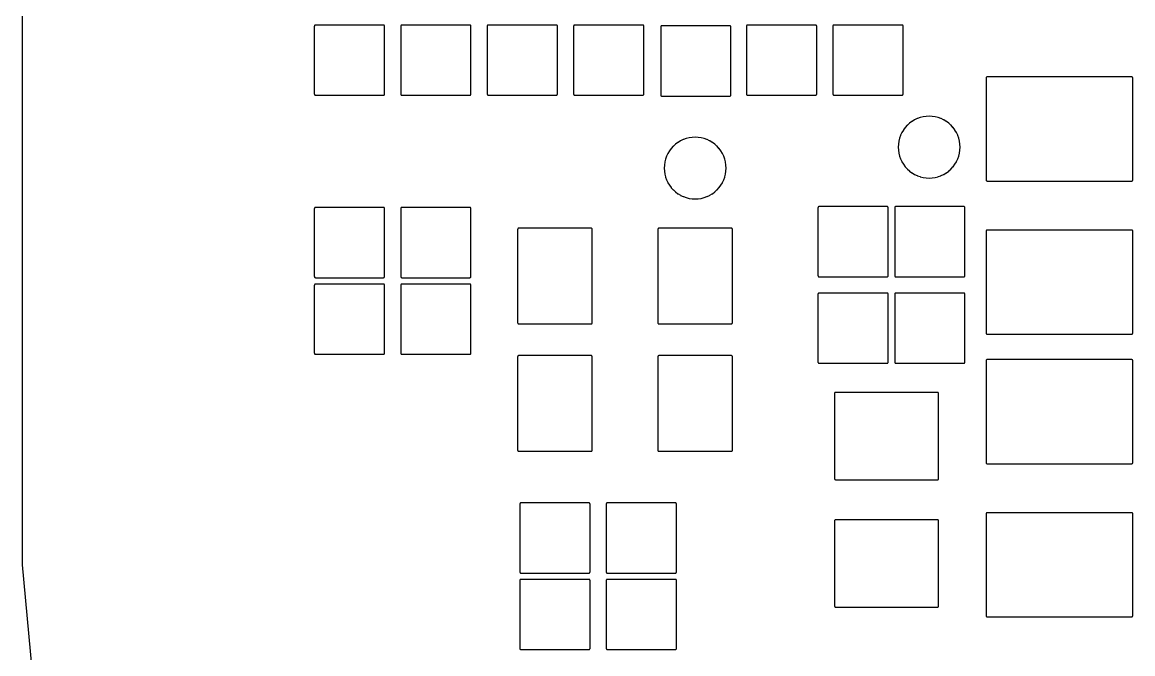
# Model space of a CAD drawing. Header units: inches. Extents: x -0.5 to 10, y -2.4 to 3.9.
# Drawn here: x 3.778 to 4.292, y 1.436 to 1.728 of the extents above; entities that cross this region are included whole.
import ezdxf

# ---------------------------------------------------------------- set-up
doc = ezdxf.new("R2010")
doc.units = ezdxf.units.IN

msp = doc.modelspace()

# ---------------------------------------------------------------- linework, layer by layer
msp.add_lwpolyline([(4.008963, 2.198008), (4.003342, 2.1966), (4.003317, 2.196594), (4.003293, 2.19659), (3.997561, 2.19574), (3.997539, 2.195737), (3.997512, 2.195735), (3.991725, 2.195451), (3.99171, 2.19545), (3.9917, 2.19545), (3.899972, 2.19545), (3.878924, 2.193912), (3.860824, 2.189674), (3.84361, 2.182657), (3.827705, 2.173033), (3.813502, 2.161039), (3.801349, 2.146971), (3.791547, 2.131175), (3.784337, 2.114041), (3.779921, 2.096093), (3.77825, 2.075399), (3.77825, 1.476742), (3.78271, 1.428414)])
for points in [[(3.913925, 1.694251), (3.913925, 1.694251), (3.91395, 1.69425), (3.94545, 1.69425), (3.945475, 1.694251), (3.945524, 1.694256), (3.945572, 1.694265), (3.945619, 1.694279), (3.945664, 1.694298), (3.945707, 1.694321), (3.945748, 1.694349), (3.945786, 1.69438), (3.94582, 1.694414), (3.945851, 1.694452), (3.945879, 1.694493), (3.945902, 1.694536), (3.945921, 1.694581), (3.945935, 1.694628), (3.945944, 1.694676), (3.945949, 1.694725), (3.94595, 1.69475), (3.94595, 1.72625), (3.945949, 1.726275), (3.945944, 1.726324), (3.945935, 1.726372), (3.945921, 1.726419), (3.945902, 1.726464), (3.945879, 1.726507), (3.945851, 1.726548), (3.94582, 1.726586), (3.945786, 1.72662), (3.945748, 1.726651), (3.945707, 1.726679), (3.945664, 1.726702), (3.945619, 1.726721), (3.945572, 1.726735), (3.945524, 1.726744), (3.945475, 1.726749), (3.94545, 1.72675), (3.91395, 1.72675), (3.913925, 1.726749), (3.913876, 1.726744), (3.913828, 1.726735), (3.913781, 1.726721), (3.913736, 1.726702), (3.913693, 1.726679), (3.913652, 1.726651), (3.913614, 1.72662), (3.91358, 1.726586), (3.913549, 1.726548), (3.913521, 1.726507), (3.913498, 1.726464), (3.913479, 1.726419), (3.913465, 1.726372), (3.913456, 1.726324), (3.913451, 1.726275), (3.91345, 1.72625), (3.91345, 1.69475), (3.913451, 1.694725), (3.913456, 1.694676), (3.913465, 1.694628), (3.913479, 1.694581), (3.913498, 1.694536), (3.913521, 1.694493), (3.913549, 1.694452), (3.91358, 1.694414), (3.913614, 1.69438), (3.913652, 1.694349), (3.913693, 1.694321), (3.913736, 1.694298), (3.913781, 1.694279), (3.913828, 1.694265), (3.913876, 1.694256)], [(3.953925, 1.694251), (3.953925, 1.694251), (3.95395, 1.69425), (3.98545, 1.69425), (3.985475, 1.694251), (3.985524, 1.694256), (3.985572, 1.694265), (3.985619, 1.694279), (3.985664, 1.694298), (3.985707, 1.694321), (3.985748, 1.694349), (3.985786, 1.69438), (3.98582, 1.694414), (3.985851, 1.694452), (3.985879, 1.694493), (3.985902, 1.694536), (3.985921, 1.694581), (3.985935, 1.694628), (3.985944, 1.694676), (3.985949, 1.694725), (3.98595, 1.69475), (3.98595, 1.72625), (3.985949, 1.726275), (3.985944, 1.726324), (3.985935, 1.726372), (3.985921, 1.726419), (3.985902, 1.726464), (3.985879, 1.726507), (3.985851, 1.726548), (3.98582, 1.726586), (3.985786, 1.72662), (3.985748, 1.726651), (3.985707, 1.726679), (3.985664, 1.726702), (3.985619, 1.726721), (3.985572, 1.726735), (3.985524, 1.726744), (3.985475, 1.726749), (3.98545, 1.72675), (3.95395, 1.72675), (3.953925, 1.726749), (3.953876, 1.726744), (3.953828, 1.726735), (3.953781, 1.726721), (3.953736, 1.726702), (3.953693, 1.726679), (3.953652, 1.726651), (3.953614, 1.72662), (3.95358, 1.726586), (3.953549, 1.726548), (3.953521, 1.726507), (3.953498, 1.726464), (3.953479, 1.726419), (3.953465, 1.726372), (3.953456, 1.726324), (3.953451, 1.726275), (3.95345, 1.72625), (3.95345, 1.69475), (3.953451, 1.694725), (3.953456, 1.694676), (3.953465, 1.694628), (3.953479, 1.694581), (3.953498, 1.694536), (3.953521, 1.694493), (3.953549, 1.694452), (3.95358, 1.694414), (3.953614, 1.69438), (3.953652, 1.694349), (3.953693, 1.694321), (3.953736, 1.694298), (3.953781, 1.694279), (3.953828, 1.694265), (3.953876, 1.694256)], [(3.993925, 1.694251), (3.993925, 1.694251), (3.99395, 1.69425), (4.02545, 1.69425), (4.025475, 1.694251), (4.025524, 1.694256), (4.025572, 1.694265), (4.025619, 1.694279), (4.025664, 1.694298), (4.025707, 1.694321), (4.025748, 1.694349), (4.025786, 1.69438), (4.02582, 1.694414), (4.025851, 1.694452), (4.025879, 1.694493), (4.025902, 1.694536), (4.025921, 1.694581), (4.025935, 1.694628), (4.025944, 1.694676), (4.025949, 1.694725), (4.02595, 1.69475), (4.02595, 1.72625), (4.025949, 1.726275), (4.025944, 1.726324), (4.025935, 1.726372), (4.025921, 1.726419), (4.025902, 1.726464), (4.025879, 1.726507), (4.025851, 1.726548), (4.02582, 1.726586), (4.025786, 1.72662), (4.025748, 1.726651), (4.025707, 1.726679), (4.025664, 1.726702), (4.025619, 1.726721), (4.025572, 1.726735), (4.025524, 1.726744), (4.025475, 1.726749), (4.02545, 1.72675), (3.99395, 1.72675), (3.993925, 1.726749), (3.993876, 1.726744), (3.993828, 1.726735), (3.993781, 1.726721), (3.993736, 1.726702), (3.993693, 1.726679), (3.993652, 1.726651), (3.993614, 1.72662), (3.99358, 1.726586), (3.993549, 1.726548), (3.993521, 1.726507), (3.993498, 1.726464), (3.993479, 1.726419), (3.993465, 1.726372), (3.993456, 1.726324), (3.993451, 1.726275), (3.99345, 1.72625), (3.99345, 1.69475), (3.993451, 1.694725), (3.993456, 1.694676), (3.993465, 1.694628), (3.993479, 1.694581), (3.993498, 1.694536), (3.993521, 1.694493), (3.993549, 1.694452), (3.99358, 1.694414), (3.993614, 1.69438), (3.993652, 1.694349), (3.993693, 1.694321), (3.993736, 1.694298), (3.993781, 1.694279), (3.993828, 1.694265), (3.993876, 1.694256)], [(4.033925, 1.694251), (4.033925, 1.694251), (4.03395, 1.69425), (4.06545, 1.69425), (4.065475, 1.694251), (4.065524, 1.694256), (4.065572, 1.694265), (4.065619, 1.694279), (4.065664, 1.694298), (4.065707, 1.694321), (4.065748, 1.694349), (4.065786, 1.69438), (4.06582, 1.694414), (4.065851, 1.694452), (4.065879, 1.694493), (4.065902, 1.694536), (4.065921, 1.694581), (4.065935, 1.694628), (4.065944, 1.694676), (4.065949, 1.694725), (4.06595, 1.69475), (4.06595, 1.72625), (4.065949, 1.726275), (4.065944, 1.726324), (4.065935, 1.726372), (4.065921, 1.726419), (4.065902, 1.726464), (4.065879, 1.726507), (4.065851, 1.726548), (4.06582, 1.726586), (4.065786, 1.72662), (4.065748, 1.726651), (4.065707, 1.726679), (4.065664, 1.726702), (4.065619, 1.726721), (4.065572, 1.726735), (4.065524, 1.726744), (4.065475, 1.726749), (4.06545, 1.72675), (4.03395, 1.72675), (4.033925, 1.726749), (4.033876, 1.726744), (4.033828, 1.726735), (4.033781, 1.726721), (4.033736, 1.726702), (4.033693, 1.726679), (4.033652, 1.726651), (4.033614, 1.72662), (4.03358, 1.726586), (4.033549, 1.726548), (4.033521, 1.726507), (4.033498, 1.726464), (4.033479, 1.726419), (4.033465, 1.726372), (4.033456, 1.726324), (4.033451, 1.726275), (4.03345, 1.72625), (4.03345, 1.69475), (4.033451, 1.694725), (4.033456, 1.694676), (4.033465, 1.694628), (4.033479, 1.694581), (4.033498, 1.694536), (4.033521, 1.694493), (4.033549, 1.694452), (4.03358, 1.694414), (4.033614, 1.69438), (4.033652, 1.694349), (4.033693, 1.694321), (4.033736, 1.694298), (4.033781, 1.694279), (4.033828, 1.694265), (4.033876, 1.694256)], [(4.074225, 1.693851), (4.074225, 1.693851), (4.07425, 1.69385), (4.10575, 1.69385), (4.105775, 1.693851), (4.105824, 1.693856), (4.105872, 1.693865), (4.105919, 1.693879), (4.105964, 1.693898), (4.106007, 1.693921), (4.106048, 1.693949), (4.106086, 1.69398), (4.10612, 1.694014), (4.106151, 1.694052), (4.106179, 1.694093), (4.106202, 1.694136), (4.106221, 1.694181), (4.106235, 1.694228), (4.106244, 1.694276), (4.106249, 1.694325), (4.10625, 1.69435), (4.10625, 1.72585), (4.106249, 1.725875), (4.106244, 1.725924), (4.106235, 1.725972), (4.106221, 1.726019), (4.106202, 1.726064), (4.106179, 1.726107), (4.106151, 1.726148), (4.10612, 1.726186), (4.106086, 1.72622), (4.106048, 1.726251), (4.106007, 1.726279), (4.105964, 1.726302), (4.105919, 1.726321), (4.105872, 1.726335), (4.105824, 1.726344), (4.105775, 1.726349), (4.10575, 1.72635), (4.07425, 1.72635), (4.074225, 1.726349), (4.074176, 1.726344), (4.074128, 1.726335), (4.074081, 1.726321), (4.074036, 1.726302), (4.073993, 1.726279), (4.073952, 1.726251), (4.073914, 1.72622), (4.07388, 1.726186), (4.073849, 1.726148), (4.073821, 1.726107), (4.073798, 1.726064), (4.073779, 1.726019), (4.073765, 1.725972), (4.073756, 1.725924), (4.073751, 1.725875), (4.07375, 1.72585), (4.07375, 1.69435), (4.073751, 1.694325), (4.073756, 1.694276), (4.073765, 1.694228), (4.073779, 1.694181), (4.073798, 1.694136), (4.073821, 1.694093), (4.073849, 1.694052), (4.07388, 1.694014), (4.073914, 1.69398), (4.073952, 1.693949), (4.073993, 1.693921), (4.074036, 1.693898), (4.074081, 1.693879), (4.074128, 1.693865), (4.074176, 1.693856)], [(4.113925, 1.694251), (4.113925, 1.694251), (4.11395, 1.69425), (4.14545, 1.69425), (4.145475, 1.694251), (4.145524, 1.694256), (4.145572, 1.694265), (4.145619, 1.694279), (4.145664, 1.694298), (4.145707, 1.694321), (4.145748, 1.694349), (4.145786, 1.69438), (4.14582, 1.694414), (4.145851, 1.694452), (4.145879, 1.694493), (4.145902, 1.694536), (4.145921, 1.694581), (4.145935, 1.694628), (4.145944, 1.694676), (4.145949, 1.694725), (4.14595, 1.69475), (4.14595, 1.72625), (4.145949, 1.726275), (4.145944, 1.726324), (4.145935, 1.726372), (4.145921, 1.726419), (4.145902, 1.726464), (4.145879, 1.726507), (4.145851, 1.726548), (4.14582, 1.726586), (4.145786, 1.72662), (4.145748, 1.726651), (4.145707, 1.726679), (4.145664, 1.726702), (4.145619, 1.726721), (4.145572, 1.726735), (4.145524, 1.726744), (4.145475, 1.726749), (4.14545, 1.72675), (4.11395, 1.72675), (4.113925, 1.726749), (4.113876, 1.726744), (4.113828, 1.726735), (4.113781, 1.726721), (4.113736, 1.726702), (4.113693, 1.726679), (4.113652, 1.726651), (4.113614, 1.72662), (4.11358, 1.726586), (4.113549, 1.726548), (4.113521, 1.726507), (4.113498, 1.726464), (4.113479, 1.726419), (4.113465, 1.726372), (4.113456, 1.726324), (4.113451, 1.726275), (4.11345, 1.72625), (4.11345, 1.69475), (4.113451, 1.694725), (4.113456, 1.694676), (4.113465, 1.694628), (4.113479, 1.694581), (4.113498, 1.694536), (4.113521, 1.694493), (4.113549, 1.694452), (4.11358, 1.694414), (4.113614, 1.69438), (4.113652, 1.694349), (4.113693, 1.694321), (4.113736, 1.694298), (4.113781, 1.694279), (4.113828, 1.694265), (4.113876, 1.694256)], [(4.153925, 1.694251), (4.153925, 1.694251), (4.15395, 1.69425), (4.18545, 1.69425), (4.185475, 1.694251), (4.185524, 1.694256), (4.185572, 1.694265), (4.185619, 1.694279), (4.185664, 1.694298), (4.185707, 1.694321), (4.185748, 1.694349), (4.185786, 1.69438), (4.18582, 1.694414), (4.185851, 1.694452), (4.185879, 1.694493), (4.185902, 1.694536), (4.185921, 1.694581), (4.185935, 1.694628), (4.185944, 1.694676), (4.185949, 1.694725), (4.18595, 1.69475), (4.18595, 1.72625), (4.185949, 1.726275), (4.185944, 1.726324), (4.185935, 1.726372), (4.185921, 1.726419), (4.185902, 1.726464), (4.185879, 1.726507), (4.185851, 1.726548), (4.18582, 1.726586), (4.185786, 1.72662), (4.185748, 1.726651), (4.185707, 1.726679), (4.185664, 1.726702), (4.185619, 1.726721), (4.185572, 1.726735), (4.185524, 1.726744), (4.185475, 1.726749), (4.18545, 1.72675), (4.15395, 1.72675), (4.153925, 1.726749), (4.153876, 1.726744), (4.153828, 1.726735), (4.153781, 1.726721), (4.153736, 1.726702), (4.153693, 1.726679), (4.153652, 1.726651), (4.153614, 1.72662), (4.15358, 1.726586), (4.153549, 1.726548), (4.153521, 1.726507), (4.153498, 1.726464), (4.153479, 1.726419), (4.153465, 1.726372), (4.153456, 1.726324), (4.153451, 1.726275), (4.15345, 1.72625), (4.15345, 1.69475), (4.153451, 1.694725), (4.153456, 1.694676), (4.153465, 1.694628), (4.153479, 1.694581), (4.153498, 1.694536), (4.153521, 1.694493), (4.153549, 1.694452), (4.15358, 1.694414), (4.153614, 1.69438), (4.153652, 1.694349), (4.153693, 1.694321), (4.153736, 1.694298), (4.153781, 1.694279), (4.153828, 1.694265), (4.153876, 1.694256)], [(4.224825, 1.654501), (4.224825, 1.654501), (4.22485, 1.6545), (4.29175, 1.6545), (4.291775, 1.654501), (4.291824, 1.654506), (4.291872, 1.654515), (4.291919, 1.654529), (4.291964, 1.654548), (4.292007, 1.654571), (4.292048, 1.654599), (4.292086, 1.65463), (4.29212, 1.654664), (4.292151, 1.654702), (4.292179, 1.654743), (4.292202, 1.654786), (4.292221, 1.654831), (4.292235, 1.654878), (4.292244, 1.654926), (4.292249, 1.654975), (4.29225, 1.655), (4.29225, 1.7022), (4.292249, 1.702225), (4.292244, 1.702274), (4.292235, 1.702322), (4.292221, 1.702369), (4.292202, 1.702414), (4.292179, 1.702457), (4.292151, 1.702498), (4.29212, 1.702536), (4.292086, 1.70257), (4.292048, 1.702601), (4.292007, 1.702629), (4.291964, 1.702652), (4.291919, 1.702671), (4.291872, 1.702685), (4.291824, 1.702694), (4.291775, 1.702699), (4.29175, 1.7027), (4.22485, 1.7027), (4.224825, 1.702699), (4.224776, 1.702694), (4.224728, 1.702685), (4.224681, 1.702671), (4.224636, 1.702652), (4.224593, 1.702629), (4.224552, 1.702601), (4.224514, 1.70257), (4.22448, 1.702536), (4.224449, 1.702498), (4.224421, 1.702457), (4.224398, 1.702414), (4.224379, 1.702369), (4.224365, 1.702322), (4.224356, 1.702274), (4.224351, 1.702225), (4.22435, 1.7022), (4.22435, 1.655), (4.224351, 1.654975), (4.224356, 1.654926), (4.224365, 1.654878), (4.224379, 1.654831), (4.224398, 1.654786), (4.224421, 1.654743), (4.224449, 1.654702), (4.22448, 1.654664), (4.224514, 1.65463), (4.224552, 1.654599), (4.224593, 1.654571), (4.224636, 1.654548), (4.224681, 1.654529), (4.224728, 1.654515), (4.224776, 1.654506)], [(4.212299, 1.670225), (4.212233, 1.671577), (4.212231, 1.671604), (4.212228, 1.671626), (4.212029, 1.672966), (4.212025, 1.672989), (4.21202, 1.673014), (4.211691, 1.674327), (4.211685, 1.674349), (4.211677, 1.674374), (4.21122, 1.675649), (4.211212, 1.675671), (4.211202, 1.675695), (4.210623, 1.676919), (4.210613, 1.676939), (4.210599, 1.676962), (4.209903, 1.678124), (4.209888, 1.678148), (4.209876, 1.678165), (4.209069, 1.679252), (4.209055, 1.679271), (4.209038, 1.67929), (4.208129, 1.680294), (4.208112, 1.680312), (4.208094, 1.680329), (4.20709, 1.681238), (4.207071, 1.681255), (4.207052, 1.681269), (4.205965, 1.682076), (4.205948, 1.682088), (4.205924, 1.682103), (4.204762, 1.682799), (4.204739, 1.682813), (4.204719, 1.682823), (4.203495, 1.683402), (4.203471, 1.683412), (4.203449, 1.68342), (4.202174, 1.683877), (4.202149, 1.683885), (4.202127, 1.683891), (4.200814, 1.68422), (4.200789, 1.684225), (4.200766, 1.684229), (4.199426, 1.684428), (4.199404, 1.684431), (4.199377, 1.684433), (4.198025, 1.684499), (4.198, 1.6845), (4.197975, 1.684499), (4.196623, 1.684433), (4.196596, 1.684431), (4.196574, 1.684428), (4.195234, 1.684229), (4.195211, 1.684225), (4.195186, 1.68422), (4.193873, 1.683891), (4.193851, 1.683885), (4.193826, 1.683877), (4.192551, 1.68342), (4.192529, 1.683412), (4.192505, 1.683402), (4.191281, 1.682823), (4.191261, 1.682813), (4.191238, 1.682799), (4.190076, 1.682103), (4.190052, 1.682088), (4.190035, 1.682076), (4.188948, 1.681269), (4.188929, 1.681255), (4.18891, 1.681238), (4.187906, 1.680329), (4.187888, 1.680312), (4.187871, 1.680294), (4.186962, 1.67929), (4.186945, 1.679271), (4.186931, 1.679252), (4.186124, 1.678165), (4.186112, 1.678148), (4.186097, 1.678124), (4.185401, 1.676962), (4.185387, 1.676939), (4.185377, 1.676919), (4.184798, 1.675695), (4.184788, 1.675671), (4.18478, 1.675649), (4.184323, 1.674374), (4.184315, 1.674349), (4.184309, 1.674327), (4.18398, 1.673014), (4.183975, 1.672989), (4.183971, 1.672966), (4.183772, 1.671626), (4.183769, 1.671604), (4.183767, 1.671577), (4.183701, 1.670225), (4.1837, 1.6702), (4.183701, 1.670175), (4.183767, 1.668823), (4.183769, 1.668796), (4.183772, 1.668774), (4.183971, 1.667434), (4.183975, 1.667411), (4.18398, 1.667386), (4.184309, 1.666073), (4.184315, 1.666051), (4.184323, 1.666026), (4.18478, 1.664751), (4.184788, 1.664729), (4.184798, 1.664705), (4.185377, 1.663481), (4.185387, 1.663461), (4.185401, 1.663438), (4.186097, 1.662276), (4.186112, 1.662252), (4.186124, 1.662235), (4.186931, 1.661148), (4.186945, 1.661129), (4.186962, 1.66111), (4.187871, 1.660106), (4.187888, 1.660088), (4.187906, 1.660071), (4.18891, 1.659162), (4.188929, 1.659145), (4.188948, 1.659131), (4.190035, 1.658324), (4.190052, 1.658312), (4.190076, 1.658297), (4.191238, 1.657601), (4.191261, 1.657587), (4.191281, 1.657577), (4.192505, 1.656998), (4.192529, 1.656988), (4.192551, 1.65698), (4.193826, 1.656523), (4.193851, 1.656515), (4.193873, 1.656509), (4.195186, 1.65618), (4.195211, 1.656175), (4.195234, 1.656171), (4.196574, 1.655972), (4.196596, 1.655969), (4.196623, 1.655967), (4.197975, 1.655901), (4.198, 1.6559), (4.198025, 1.655901), (4.199377, 1.655967), (4.199404, 1.655969), (4.199426, 1.655972), (4.200766, 1.656171), (4.200789, 1.656175), (4.200814, 1.65618), (4.202127, 1.656509), (4.202149, 1.656515), (4.202174, 1.656523), (4.203449, 1.65698), (4.203471, 1.656988), (4.203495, 1.656998), (4.204719, 1.657577), (4.204739, 1.657587), (4.204762, 1.657601), (4.205924, 1.658297), (4.205948, 1.658312), (4.205965, 1.658324), (4.207052, 1.659131), (4.207071, 1.659145), (4.20709, 1.659162), (4.208094, 1.660071), (4.208112, 1.660088), (4.208129, 1.660106), (4.209038, 1.66111), (4.209055, 1.661129), (4.209069, 1.661148), (4.209876, 1.662235), (4.209888, 1.662252), (4.209903, 1.662276), (4.210599, 1.663438), (4.210613, 1.663461), (4.210623, 1.663481), (4.211202, 1.664705), (4.211212, 1.664729), (4.21122, 1.664751), (4.211677, 1.666026), (4.211685, 1.666051), (4.211691, 1.666073), (4.21202, 1.667386), (4.212025, 1.667411), (4.212029, 1.667434), (4.212228, 1.668774), (4.212231, 1.668796), (4.212233, 1.668823), (4.212299, 1.670175), (4.2123, 1.6702)], [(4.103999, 1.660525), (4.103933, 1.661877), (4.103931, 1.661904), (4.103928, 1.661926), (4.103729, 1.663266), (4.103725, 1.663289), (4.10372, 1.663314), (4.103391, 1.664627), (4.103385, 1.664649), (4.103377, 1.664674), (4.10292, 1.665949), (4.102912, 1.665971), (4.102902, 1.665995), (4.102323, 1.667219), (4.102313, 1.667239), (4.102299, 1.667262), (4.101603, 1.668424), (4.101588, 1.668448), (4.101576, 1.668465), (4.100769, 1.669552), (4.100755, 1.669571), (4.100738, 1.66959), (4.099829, 1.670594), (4.099812, 1.670612), (4.099794, 1.670629), (4.09879, 1.671538), (4.098771, 1.671555), (4.098752, 1.671569), (4.097665, 1.672376), (4.097648, 1.672388), (4.097624, 1.672403), (4.096462, 1.673099), (4.096439, 1.673113), (4.096419, 1.673123), (4.095195, 1.673702), (4.095171, 1.673712), (4.095149, 1.67372), (4.093874, 1.674177), (4.093849, 1.674185), (4.093827, 1.674191), (4.092514, 1.67452), (4.092489, 1.674525), (4.092466, 1.674529), (4.091126, 1.674728), (4.091104, 1.674731), (4.091077, 1.674733), (4.089725, 1.674799), (4.0897, 1.6748), (4.089675, 1.674799), (4.088323, 1.674733), (4.088296, 1.674731), (4.088274, 1.674728), (4.086934, 1.674529), (4.086911, 1.674525), (4.086886, 1.67452), (4.085573, 1.674191), (4.085551, 1.674185), (4.085526, 1.674177), (4.084251, 1.67372), (4.084229, 1.673712), (4.084205, 1.673702), (4.082981, 1.673123), (4.082961, 1.673113), (4.082938, 1.673099), (4.081776, 1.672403), (4.081752, 1.672388), (4.081735, 1.672376), (4.080648, 1.671569), (4.080629, 1.671555), (4.08061, 1.671538), (4.079606, 1.670629), (4.079588, 1.670612), (4.079571, 1.670594), (4.078662, 1.66959), (4.078645, 1.669571), (4.078631, 1.669552), (4.077824, 1.668465), (4.077812, 1.668448), (4.077797, 1.668424), (4.077101, 1.667262), (4.077087, 1.667239), (4.077077, 1.667219), (4.076498, 1.665995), (4.076488, 1.665971), (4.07648, 1.665949), (4.076023, 1.664674), (4.076015, 1.664649), (4.076009, 1.664627), (4.07568, 1.663314), (4.075675, 1.663289), (4.075671, 1.663266), (4.075472, 1.661926), (4.075469, 1.661904), (4.075467, 1.661877), (4.075401, 1.660525), (4.0754, 1.6605), (4.075401, 1.660475), (4.075467, 1.659123), (4.075469, 1.659096), (4.075472, 1.659074), (4.075671, 1.657734), (4.075675, 1.657711), (4.07568, 1.657686), (4.076009, 1.656373), (4.076015, 1.656351), (4.076023, 1.656326), (4.07648, 1.655051), (4.076488, 1.655029), (4.076498, 1.655005), (4.077077, 1.653781), (4.077087, 1.653761), (4.077101, 1.653738), (4.077797, 1.652576), (4.077812, 1.652552), (4.077824, 1.652535), (4.078631, 1.651448), (4.078645, 1.651429), (4.078662, 1.65141), (4.079571, 1.650406), (4.079588, 1.650388), (4.079606, 1.650371), (4.08061, 1.649462), (4.080629, 1.649445), (4.080648, 1.649431), (4.081735, 1.648624), (4.081752, 1.648612), (4.081776, 1.648597), (4.082938, 1.647901), (4.082961, 1.647887), (4.082981, 1.647877), (4.084205, 1.647298), (4.084229, 1.647288), (4.084251, 1.64728), (4.085526, 1.646823), (4.085551, 1.646815), (4.085573, 1.646809), (4.086886, 1.64648), (4.086911, 1.646475), (4.086934, 1.646471), (4.088274, 1.646272), (4.088296, 1.646269), (4.088323, 1.646267), (4.089675, 1.646201), (4.0897, 1.6462), (4.089725, 1.646201), (4.091077, 1.646267), (4.091104, 1.646269), (4.091126, 1.646272), (4.092466, 1.646471), (4.092489, 1.646475), (4.092514, 1.64648), (4.093827, 1.646809), (4.093849, 1.646815), (4.093874, 1.646823), (4.095149, 1.64728), (4.095171, 1.647288), (4.095195, 1.647298), (4.096419, 1.647877), (4.096439, 1.647887), (4.096462, 1.647901), (4.097624, 1.648597), (4.097648, 1.648612), (4.097665, 1.648624), (4.098752, 1.649431), (4.098771, 1.649445), (4.09879, 1.649462), (4.099794, 1.650371), (4.099812, 1.650388), (4.099829, 1.650406), (4.100738, 1.65141), (4.100755, 1.651429), (4.100769, 1.651448), (4.101576, 1.652535), (4.101588, 1.652552), (4.101603, 1.652576), (4.102299, 1.653738), (4.102313, 1.653761), (4.102323, 1.653781), (4.102902, 1.655005), (4.102912, 1.655029), (4.10292, 1.655051), (4.103377, 1.656326), (4.103385, 1.656351), (4.103391, 1.656373), (4.10372, 1.657686), (4.103725, 1.657711), (4.103729, 1.657734), (4.103928, 1.659074), (4.103931, 1.659096), (4.103933, 1.659123), (4.103999, 1.660475), (4.104, 1.6605)], [(3.913925, 1.609751), (3.913925, 1.609751), (3.91395, 1.60975), (3.94545, 1.60975), (3.945475, 1.609751), (3.945524, 1.609756), (3.945572, 1.609765), (3.945619, 1.609779), (3.945664, 1.609798), (3.945707, 1.609821), (3.945748, 1.609849), (3.945786, 1.60988), (3.94582, 1.609914), (3.945851, 1.609952), (3.945879, 1.609993), (3.945902, 1.610036), (3.945921, 1.610081), (3.945935, 1.610128), (3.945944, 1.610176), (3.945949, 1.610225), (3.94595, 1.61025), (3.94595, 1.64175), (3.945949, 1.641775), (3.945944, 1.641824), (3.945935, 1.641872), (3.945921, 1.641919), (3.945902, 1.641964), (3.945879, 1.642007), (3.945851, 1.642048), (3.94582, 1.642086), (3.945786, 1.64212), (3.945748, 1.642151), (3.945707, 1.642179), (3.945664, 1.642202), (3.945619, 1.642221), (3.945572, 1.642235), (3.945524, 1.642244), (3.945475, 1.642249), (3.94545, 1.64225), (3.91395, 1.64225), (3.913925, 1.642249), (3.913876, 1.642244), (3.913828, 1.642235), (3.913781, 1.642221), (3.913736, 1.642202), (3.913693, 1.642179), (3.913652, 1.642151), (3.913614, 1.64212), (3.91358, 1.642086), (3.913549, 1.642048), (3.913521, 1.642007), (3.913498, 1.641964), (3.913479, 1.641919), (3.913465, 1.641872), (3.913456, 1.641824), (3.913451, 1.641775), (3.91345, 1.64175), (3.91345, 1.61025), (3.913451, 1.610225), (3.913456, 1.610176), (3.913465, 1.610128), (3.913479, 1.610081), (3.913498, 1.610036), (3.913521, 1.609993), (3.913549, 1.609952), (3.91358, 1.609914), (3.913614, 1.60988), (3.913652, 1.609849), (3.913693, 1.609821), (3.913736, 1.609798), (3.913781, 1.609779), (3.913828, 1.609765), (3.913876, 1.609756)], [(3.953925, 1.609751), (3.953925, 1.609751), (3.95395, 1.60975), (3.98545, 1.60975), (3.985475, 1.609751), (3.985524, 1.609756), (3.985572, 1.609765), (3.985619, 1.609779), (3.985664, 1.609798), (3.985707, 1.609821), (3.985748, 1.609849), (3.985786, 1.60988), (3.98582, 1.609914), (3.985851, 1.609952), (3.985879, 1.609993), (3.985902, 1.610036), (3.985921, 1.610081), (3.985935, 1.610128), (3.985944, 1.610176), (3.985949, 1.610225), (3.98595, 1.61025), (3.98595, 1.64175), (3.985949, 1.641775), (3.985944, 1.641824), (3.985935, 1.641872), (3.985921, 1.641919), (3.985902, 1.641964), (3.985879, 1.642007), (3.985851, 1.642048), (3.98582, 1.642086), (3.985786, 1.64212), (3.985748, 1.642151), (3.985707, 1.642179), (3.985664, 1.642202), (3.985619, 1.642221), (3.985572, 1.642235), (3.985524, 1.642244), (3.985475, 1.642249), (3.98545, 1.64225), (3.95395, 1.64225), (3.953925, 1.642249), (3.953876, 1.642244), (3.953828, 1.642235), (3.953781, 1.642221), (3.953736, 1.642202), (3.953693, 1.642179), (3.953652, 1.642151), (3.953614, 1.64212), (3.95358, 1.642086), (3.953549, 1.642048), (3.953521, 1.642007), (3.953498, 1.641964), (3.953479, 1.641919), (3.953465, 1.641872), (3.953456, 1.641824), (3.953451, 1.641775), (3.95345, 1.64175), (3.95345, 1.61025), (3.953451, 1.610225), (3.953456, 1.610176), (3.953465, 1.610128), (3.953479, 1.610081), (3.953498, 1.610036), (3.953521, 1.609993), (3.953549, 1.609952), (3.95358, 1.609914), (3.953614, 1.60988), (3.953652, 1.609849), (3.953693, 1.609821), (3.953736, 1.609798), (3.953781, 1.609779), (3.953828, 1.609765), (3.953876, 1.609756)], [(4.147025, 1.610151), (4.147025, 1.610151), (4.14705, 1.61015), (4.17855, 1.61015), (4.178575, 1.610151), (4.178624, 1.610156), (4.178672, 1.610165), (4.178719, 1.610179), (4.178764, 1.610198), (4.178807, 1.610221), (4.178848, 1.610249), (4.178886, 1.61028), (4.17892, 1.610314), (4.178951, 1.610352), (4.178979, 1.610393), (4.179002, 1.610436), (4.179021, 1.610481), (4.179035, 1.610528), (4.179044, 1.610576), (4.179049, 1.610625), (4.17905, 1.61065), (4.17905, 1.64215), (4.179049, 1.642175), (4.179044, 1.642224), (4.179035, 1.642272), (4.179021, 1.642319), (4.179002, 1.642364), (4.178979, 1.642407), (4.178951, 1.642448), (4.17892, 1.642486), (4.178886, 1.64252), (4.178848, 1.642551), (4.178807, 1.642579), (4.178764, 1.642602), (4.178719, 1.642621), (4.178672, 1.642635), (4.178624, 1.642644), (4.178575, 1.642649), (4.17855, 1.64265), (4.14705, 1.64265), (4.147025, 1.642649), (4.146976, 1.642644), (4.146928, 1.642635), (4.146881, 1.642621), (4.146836, 1.642602), (4.146793, 1.642579), (4.146752, 1.642551), (4.146714, 1.64252), (4.14668, 1.642486), (4.146649, 1.642448), (4.146621, 1.642407), (4.146598, 1.642364), (4.146579, 1.642319), (4.146565, 1.642272), (4.146556, 1.642224), (4.146551, 1.642175), (4.14655, 1.64215), (4.14655, 1.61065), (4.146551, 1.610625), (4.146556, 1.610576), (4.146565, 1.610528), (4.146579, 1.610481), (4.146598, 1.610436), (4.146621, 1.610393), (4.146649, 1.610352), (4.14668, 1.610314), (4.146714, 1.61028), (4.146752, 1.610249), (4.146793, 1.610221), (4.146836, 1.610198), (4.146881, 1.610179), (4.146928, 1.610165), (4.146976, 1.610156)], [(4.182525, 1.610151), (4.182525, 1.610151), (4.18255, 1.61015), (4.21405, 1.61015), (4.214075, 1.610151), (4.214124, 1.610156), (4.214172, 1.610165), (4.214219, 1.610179), (4.214264, 1.610198), (4.214307, 1.610221), (4.214348, 1.610249), (4.214386, 1.61028), (4.21442, 1.610314), (4.214451, 1.610352), (4.214479, 1.610393), (4.214502, 1.610436), (4.214521, 1.610481), (4.214535, 1.610528), (4.214544, 1.610576), (4.214549, 1.610625), (4.21455, 1.61065), (4.21455, 1.64215), (4.214549, 1.642175), (4.214544, 1.642224), (4.214535, 1.642272), (4.214521, 1.642319), (4.214502, 1.642364), (4.214479, 1.642407), (4.214451, 1.642448), (4.21442, 1.642486), (4.214386, 1.64252), (4.214348, 1.642551), (4.214307, 1.642579), (4.214264, 1.642602), (4.214219, 1.642621), (4.214172, 1.642635), (4.214124, 1.642644), (4.214075, 1.642649), (4.21405, 1.64265), (4.18255, 1.64265), (4.182525, 1.642649), (4.182476, 1.642644), (4.182428, 1.642635), (4.182381, 1.642621), (4.182336, 1.642602), (4.182293, 1.642579), (4.182252, 1.642551), (4.182214, 1.64252), (4.18218, 1.642486), (4.182149, 1.642448), (4.182121, 1.642407), (4.182098, 1.642364), (4.182079, 1.642319), (4.182065, 1.642272), (4.182056, 1.642224), (4.182051, 1.642175), (4.18205, 1.64215), (4.18205, 1.61065), (4.182051, 1.610625), (4.182056, 1.610576), (4.182065, 1.610528), (4.182079, 1.610481), (4.182098, 1.610436), (4.182121, 1.610393), (4.182149, 1.610352), (4.18218, 1.610314), (4.182214, 1.61028), (4.182252, 1.610249), (4.182293, 1.610221), (4.182336, 1.610198), (4.182381, 1.610179), (4.182428, 1.610165), (4.182476, 1.610156)], [(4.008025, 1.588351), (4.008025, 1.588351), (4.00805, 1.58835), (4.04155, 1.58835), (4.041575, 1.588351), (4.041624, 1.588356), (4.041672, 1.588365), (4.041719, 1.588379), (4.041764, 1.588398), (4.041807, 1.588421), (4.041848, 1.588449), (4.041886, 1.58848), (4.04192, 1.588514), (4.041951, 1.588552), (4.041979, 1.588593), (4.042002, 1.588636), (4.042021, 1.588681), (4.042035, 1.588728), (4.042044, 1.588776), (4.042049, 1.588825), (4.04205, 1.58885), (4.04205, 1.63215), (4.042049, 1.632175), (4.042044, 1.632224), (4.042035, 1.632272), (4.042021, 1.632319), (4.042002, 1.632364), (4.041979, 1.632407), (4.041951, 1.632448), (4.04192, 1.632486), (4.041886, 1.63252), (4.041848, 1.632551), (4.041807, 1.632579), (4.041764, 1.632602), (4.041719, 1.632621), (4.041672, 1.632635), (4.041624, 1.632644), (4.041575, 1.632649), (4.04155, 1.63265), (4.00805, 1.63265), (4.008025, 1.632649), (4.007976, 1.632644), (4.007928, 1.632635), (4.007881, 1.632621), (4.007836, 1.632602), (4.007793, 1.632579), (4.007752, 1.632551), (4.007714, 1.63252), (4.00768, 1.632486), (4.007649, 1.632448), (4.007621, 1.632407), (4.007598, 1.632364), (4.007579, 1.632319), (4.007565, 1.632272), (4.007556, 1.632224), (4.007551, 1.632175), (4.00755, 1.63215), (4.00755, 1.58885), (4.007551, 1.588825), (4.007556, 1.588776), (4.007565, 1.588728), (4.007579, 1.588681), (4.007598, 1.588636), (4.007621, 1.588593), (4.007649, 1.588552), (4.00768, 1.588514), (4.007714, 1.58848), (4.007752, 1.588449), (4.007793, 1.588421), (4.007836, 1.588398), (4.007881, 1.588379), (4.007928, 1.588365), (4.007976, 1.588356)], [(4.072925, 1.588351), (4.072925, 1.588351), (4.07295, 1.58835), (4.10645, 1.58835), (4.106475, 1.588351), (4.106524, 1.588356), (4.106572, 1.588365), (4.106619, 1.588379), (4.106664, 1.588398), (4.106707, 1.588421), (4.106748, 1.588449), (4.106786, 1.58848), (4.10682, 1.588514), (4.106851, 1.588552), (4.106879, 1.588593), (4.106902, 1.588636), (4.106921, 1.588681), (4.106935, 1.588728), (4.106944, 1.588776), (4.106949, 1.588825), (4.10695, 1.58885), (4.10695, 1.63215), (4.106949, 1.632175), (4.106944, 1.632224), (4.106935, 1.632272), (4.106921, 1.632319), (4.106902, 1.632364), (4.106879, 1.632407), (4.106851, 1.632448), (4.10682, 1.632486), (4.106786, 1.63252), (4.106748, 1.632551), (4.106707, 1.632579), (4.106664, 1.632602), (4.106619, 1.632621), (4.106572, 1.632635), (4.106524, 1.632644), (4.106475, 1.632649), (4.10645, 1.63265), (4.07295, 1.63265), (4.072925, 1.632649), (4.072876, 1.632644), (4.072828, 1.632635), (4.072781, 1.632621), (4.072736, 1.632602), (4.072693, 1.632579), (4.072652, 1.632551), (4.072614, 1.63252), (4.07258, 1.632486), (4.072549, 1.632448), (4.072521, 1.632407), (4.072498, 1.632364), (4.072479, 1.632319), (4.072465, 1.632272), (4.072456, 1.632224), (4.072451, 1.632175), (4.07245, 1.63215), (4.07245, 1.58885), (4.072451, 1.588825), (4.072456, 1.588776), (4.072465, 1.588728), (4.072479, 1.588681), (4.072498, 1.588636), (4.072521, 1.588593), (4.072549, 1.588552), (4.07258, 1.588514), (4.072614, 1.58848), (4.072652, 1.588449), (4.072693, 1.588421), (4.072736, 1.588398), (4.072781, 1.588379), (4.072828, 1.588365), (4.072876, 1.588356)], [(4.224825, 1.583601), (4.224825, 1.583601), (4.22485, 1.5836), (4.29175, 1.5836), (4.291775, 1.583601), (4.291824, 1.583606), (4.291872, 1.583615), (4.291919, 1.583629), (4.291964, 1.583648), (4.292007, 1.583671), (4.292048, 1.583699), (4.292086, 1.58373), (4.29212, 1.583764), (4.292151, 1.583802), (4.292179, 1.583843), (4.292202, 1.583886), (4.292221, 1.583931), (4.292235, 1.583978), (4.292244, 1.584026), (4.292249, 1.584075), (4.29225, 1.5841), (4.29225, 1.6313), (4.292249, 1.631325), (4.292244, 1.631374), (4.292235, 1.631422), (4.292221, 1.631469), (4.292202, 1.631514), (4.292179, 1.631557), (4.292151, 1.631598), (4.29212, 1.631636), (4.292086, 1.63167), (4.292048, 1.631701), (4.292007, 1.631729), (4.291964, 1.631752), (4.291919, 1.631771), (4.291872, 1.631785), (4.291824, 1.631794), (4.291775, 1.631799), (4.29175, 1.6318), (4.22485, 1.6318), (4.224825, 1.631799), (4.224776, 1.631794), (4.224728, 1.631785), (4.224681, 1.631771), (4.224636, 1.631752), (4.224593, 1.631729), (4.224552, 1.631701), (4.224514, 1.63167), (4.22448, 1.631636), (4.224449, 1.631598), (4.224421, 1.631557), (4.224398, 1.631514), (4.224379, 1.631469), (4.224365, 1.631422), (4.224356, 1.631374), (4.224351, 1.631325), (4.22435, 1.6313), (4.22435, 1.5841), (4.224351, 1.584075), (4.224356, 1.584026), (4.224365, 1.583978), (4.224379, 1.583931), (4.224398, 1.583886), (4.224421, 1.583843), (4.224449, 1.583802), (4.22448, 1.583764), (4.224514, 1.58373), (4.224552, 1.583699), (4.224593, 1.583671), (4.224636, 1.583648), (4.224681, 1.583629), (4.224728, 1.583615), (4.224776, 1.583606)], [(3.913925, 1.574251), (3.913925, 1.574251), (3.91395, 1.57425), (3.94545, 1.57425), (3.945475, 1.574251), (3.945524, 1.574256), (3.945572, 1.574265), (3.945619, 1.574279), (3.945664, 1.574298), (3.945707, 1.574321), (3.945748, 1.574349), (3.945786, 1.57438), (3.94582, 1.574414), (3.945851, 1.574452), (3.945879, 1.574493), (3.945902, 1.574536), (3.945921, 1.574581), (3.945935, 1.574628), (3.945944, 1.574676), (3.945949, 1.574725), (3.94595, 1.57475), (3.94595, 1.60625), (3.945949, 1.606275), (3.945944, 1.606324), (3.945935, 1.606372), (3.945921, 1.606419), (3.945902, 1.606464), (3.945879, 1.606507), (3.945851, 1.606548), (3.94582, 1.606586), (3.945786, 1.60662), (3.945748, 1.606651), (3.945707, 1.606679), (3.945664, 1.606702), (3.945619, 1.606721), (3.945572, 1.606735), (3.945524, 1.606744), (3.945475, 1.606749), (3.94545, 1.60675), (3.91395, 1.60675), (3.913925, 1.606749), (3.913876, 1.606744), (3.913828, 1.606735), (3.913781, 1.606721), (3.913736, 1.606702), (3.913693, 1.606679), (3.913652, 1.606651), (3.913614, 1.60662), (3.91358, 1.606586), (3.913549, 1.606548), (3.913521, 1.606507), (3.913498, 1.606464), (3.913479, 1.606419), (3.913465, 1.606372), (3.913456, 1.606324), (3.913451, 1.606275), (3.91345, 1.60625), (3.91345, 1.57475), (3.913451, 1.574725), (3.913456, 1.574676), (3.913465, 1.574628), (3.913479, 1.574581), (3.913498, 1.574536), (3.913521, 1.574493), (3.913549, 1.574452), (3.91358, 1.574414), (3.913614, 1.57438), (3.913652, 1.574349), (3.913693, 1.574321), (3.913736, 1.574298), (3.913781, 1.574279), (3.913828, 1.574265), (3.913876, 1.574256)], [(3.953925, 1.574251), (3.953925, 1.574251), (3.95395, 1.57425), (3.98545, 1.57425), (3.985475, 1.574251), (3.985524, 1.574256), (3.985572, 1.574265), (3.985619, 1.574279), (3.985664, 1.574298), (3.985707, 1.574321), (3.985748, 1.574349), (3.985786, 1.57438), (3.98582, 1.574414), (3.985851, 1.574452), (3.985879, 1.574493), (3.985902, 1.574536), (3.985921, 1.574581), (3.985935, 1.574628), (3.985944, 1.574676), (3.985949, 1.574725), (3.98595, 1.57475), (3.98595, 1.60625), (3.985949, 1.606275), (3.985944, 1.606324), (3.985935, 1.606372), (3.985921, 1.606419), (3.985902, 1.606464), (3.985879, 1.606507), (3.985851, 1.606548), (3.98582, 1.606586), (3.985786, 1.60662), (3.985748, 1.606651), (3.985707, 1.606679), (3.985664, 1.606702), (3.985619, 1.606721), (3.985572, 1.606735), (3.985524, 1.606744), (3.985475, 1.606749), (3.98545, 1.60675), (3.95395, 1.60675), (3.953925, 1.606749), (3.953876, 1.606744), (3.953828, 1.606735), (3.953781, 1.606721), (3.953736, 1.606702), (3.953693, 1.606679), (3.953652, 1.606651), (3.953614, 1.60662), (3.95358, 1.606586), (3.953549, 1.606548), (3.953521, 1.606507), (3.953498, 1.606464), (3.953479, 1.606419), (3.953465, 1.606372), (3.953456, 1.606324), (3.953451, 1.606275), (3.95345, 1.60625), (3.95345, 1.57475), (3.953451, 1.574725), (3.953456, 1.574676), (3.953465, 1.574628), (3.953479, 1.574581), (3.953498, 1.574536), (3.953521, 1.574493), (3.953549, 1.574452), (3.95358, 1.574414), (3.953614, 1.57438), (3.953652, 1.574349), (3.953693, 1.574321), (3.953736, 1.574298), (3.953781, 1.574279), (3.953828, 1.574265), (3.953876, 1.574256)], [(4.147025, 1.570151), (4.147025, 1.570151), (4.14705, 1.57015), (4.17855, 1.57015), (4.178575, 1.570151), (4.178624, 1.570156), (4.178672, 1.570165), (4.178719, 1.570179), (4.178764, 1.570198), (4.178807, 1.570221), (4.178848, 1.570249), (4.178886, 1.57028), (4.17892, 1.570314), (4.178951, 1.570352), (4.178979, 1.570393), (4.179002, 1.570436), (4.179021, 1.570481), (4.179035, 1.570528), (4.179044, 1.570576), (4.179049, 1.570625), (4.17905, 1.57065), (4.17905, 1.60215), (4.179049, 1.602175), (4.179044, 1.602224), (4.179035, 1.602272), (4.179021, 1.602319), (4.179002, 1.602364), (4.178979, 1.602407), (4.178951, 1.602448), (4.17892, 1.602486), (4.178886, 1.60252), (4.178848, 1.602551), (4.178807, 1.602579), (4.178764, 1.602602), (4.178719, 1.602621), (4.178672, 1.602635), (4.178624, 1.602644), (4.178575, 1.602649), (4.17855, 1.60265), (4.14705, 1.60265), (4.147025, 1.602649), (4.146976, 1.602644), (4.146928, 1.602635), (4.146881, 1.602621), (4.146836, 1.602602), (4.146793, 1.602579), (4.146752, 1.602551), (4.146714, 1.60252), (4.14668, 1.602486), (4.146649, 1.602448), (4.146621, 1.602407), (4.146598, 1.602364), (4.146579, 1.602319), (4.146565, 1.602272), (4.146556, 1.602224), (4.146551, 1.602175), (4.14655, 1.60215), (4.14655, 1.57065), (4.146551, 1.570625), (4.146556, 1.570576), (4.146565, 1.570528), (4.146579, 1.570481), (4.146598, 1.570436), (4.146621, 1.570393), (4.146649, 1.570352), (4.14668, 1.570314), (4.146714, 1.57028), (4.146752, 1.570249), (4.146793, 1.570221), (4.146836, 1.570198), (4.146881, 1.570179), (4.146928, 1.570165), (4.146976, 1.570156)], [(4.182525, 1.570151), (4.182525, 1.570151), (4.18255, 1.57015), (4.21405, 1.57015), (4.214075, 1.570151), (4.214124, 1.570156), (4.214172, 1.570165), (4.214219, 1.570179), (4.214264, 1.570198), (4.214307, 1.570221), (4.214348, 1.570249), (4.214386, 1.57028), (4.21442, 1.570314), (4.214451, 1.570352), (4.214479, 1.570393), (4.214502, 1.570436), (4.214521, 1.570481), (4.214535, 1.570528), (4.214544, 1.570576), (4.214549, 1.570625), (4.21455, 1.57065), (4.21455, 1.60215), (4.214549, 1.602175), (4.214544, 1.602224), (4.214535, 1.602272), (4.214521, 1.602319), (4.214502, 1.602364), (4.214479, 1.602407), (4.214451, 1.602448), (4.21442, 1.602486), (4.214386, 1.60252), (4.214348, 1.602551), (4.214307, 1.602579), (4.214264, 1.602602), (4.214219, 1.602621), (4.214172, 1.602635), (4.214124, 1.602644), (4.214075, 1.602649), (4.21405, 1.60265), (4.18255, 1.60265), (4.182525, 1.602649), (4.182476, 1.602644), (4.182428, 1.602635), (4.182381, 1.602621), (4.182336, 1.602602), (4.182293, 1.602579), (4.182252, 1.602551), (4.182214, 1.60252), (4.18218, 1.602486), (4.182149, 1.602448), (4.182121, 1.602407), (4.182098, 1.602364), (4.182079, 1.602319), (4.182065, 1.602272), (4.182056, 1.602224), (4.182051, 1.602175), (4.18205, 1.60215), (4.18205, 1.57065), (4.182051, 1.570625), (4.182056, 1.570576), (4.182065, 1.570528), (4.182079, 1.570481), (4.182098, 1.570436), (4.182121, 1.570393), (4.182149, 1.570352), (4.18218, 1.570314), (4.182214, 1.57028), (4.182252, 1.570249), (4.182293, 1.570221), (4.182336, 1.570198), (4.182381, 1.570179), (4.182428, 1.570165), (4.182476, 1.570156)], [(4.008025, 1.529351), (4.008025, 1.529351), (4.00805, 1.52935), (4.04155, 1.52935), (4.041575, 1.529351), (4.041624, 1.529356), (4.041672, 1.529365), (4.041719, 1.529379), (4.041764, 1.529398), (4.041807, 1.529421), (4.041848, 1.529449), (4.041886, 1.52948), (4.04192, 1.529514), (4.041951, 1.529552), (4.041979, 1.529593), (4.042002, 1.529636), (4.042021, 1.529681), (4.042035, 1.529728), (4.042044, 1.529776), (4.042049, 1.529825), (4.04205, 1.52985), (4.04205, 1.57315), (4.042049, 1.573175), (4.042044, 1.573224), (4.042035, 1.573272), (4.042021, 1.573319), (4.042002, 1.573364), (4.041979, 1.573407), (4.041951, 1.573448), (4.04192, 1.573486), (4.041886, 1.57352), (4.041848, 1.573551), (4.041807, 1.573579), (4.041764, 1.573602), (4.041719, 1.573621), (4.041672, 1.573635), (4.041624, 1.573644), (4.041575, 1.573649), (4.04155, 1.57365), (4.00805, 1.57365), (4.008025, 1.573649), (4.007976, 1.573644), (4.007928, 1.573635), (4.007881, 1.573621), (4.007836, 1.573602), (4.007793, 1.573579), (4.007752, 1.573551), (4.007714, 1.57352), (4.00768, 1.573486), (4.007649, 1.573448), (4.007621, 1.573407), (4.007598, 1.573364), (4.007579, 1.573319), (4.007565, 1.573272), (4.007556, 1.573224), (4.007551, 1.573175), (4.00755, 1.57315), (4.00755, 1.52985), (4.007551, 1.529825), (4.007556, 1.529776), (4.007565, 1.529728), (4.007579, 1.529681), (4.007598, 1.529636), (4.007621, 1.529593), (4.007649, 1.529552), (4.00768, 1.529514), (4.007714, 1.52948), (4.007752, 1.529449), (4.007793, 1.529421), (4.007836, 1.529398), (4.007881, 1.529379), (4.007928, 1.529365), (4.007976, 1.529356)], [(4.072925, 1.529351), (4.072925, 1.529351), (4.07295, 1.52935), (4.10645, 1.52935), (4.106475, 1.529351), (4.106524, 1.529356), (4.106572, 1.529365), (4.106619, 1.529379), (4.106664, 1.529398), (4.106707, 1.529421), (4.106748, 1.529449), (4.106786, 1.52948), (4.10682, 1.529514), (4.106851, 1.529552), (4.106879, 1.529593), (4.106902, 1.529636), (4.106921, 1.529681), (4.106935, 1.529728), (4.106944, 1.529776), (4.106949, 1.529825), (4.10695, 1.52985), (4.10695, 1.57315), (4.106949, 1.573175), (4.106944, 1.573224), (4.106935, 1.573272), (4.106921, 1.573319), (4.106902, 1.573364), (4.106879, 1.573407), (4.106851, 1.573448), (4.10682, 1.573486), (4.106786, 1.57352), (4.106748, 1.573551), (4.106707, 1.573579), (4.106664, 1.573602), (4.106619, 1.573621), (4.106572, 1.573635), (4.106524, 1.573644), (4.106475, 1.573649), (4.10645, 1.57365), (4.07295, 1.57365), (4.072925, 1.573649), (4.072876, 1.573644), (4.072828, 1.573635), (4.072781, 1.573621), (4.072736, 1.573602), (4.072693, 1.573579), (4.072652, 1.573551), (4.072614, 1.57352), (4.07258, 1.573486), (4.072549, 1.573448), (4.072521, 1.573407), (4.072498, 1.573364), (4.072479, 1.573319), (4.072465, 1.573272), (4.072456, 1.573224), (4.072451, 1.573175), (4.07245, 1.57315), (4.07245, 1.52985), (4.072451, 1.529825), (4.072456, 1.529776), (4.072465, 1.529728), (4.072479, 1.529681), (4.072498, 1.529636), (4.072521, 1.529593), (4.072549, 1.529552), (4.07258, 1.529514), (4.072614, 1.52948), (4.072652, 1.529449), (4.072693, 1.529421), (4.072736, 1.529398), (4.072781, 1.529379), (4.072828, 1.529365), (4.072876, 1.529356)], [(4.224825, 1.523601), (4.224825, 1.523601), (4.22485, 1.5236), (4.29175, 1.5236), (4.291775, 1.523601), (4.291824, 1.523606), (4.291872, 1.523615), (4.291919, 1.523629), (4.291964, 1.523648), (4.292007, 1.523671), (4.292048, 1.523699), (4.292086, 1.52373), (4.29212, 1.523764), (4.292151, 1.523802), (4.292179, 1.523843), (4.292202, 1.523886), (4.292221, 1.523931), (4.292235, 1.523978), (4.292244, 1.524026), (4.292249, 1.524075), (4.29225, 1.5241), (4.29225, 1.5713), (4.292249, 1.571325), (4.292244, 1.571374), (4.292235, 1.571422), (4.292221, 1.571469), (4.292202, 1.571514), (4.292179, 1.571557), (4.292151, 1.571598), (4.29212, 1.571636), (4.292086, 1.57167), (4.292048, 1.571701), (4.292007, 1.571729), (4.291964, 1.571752), (4.291919, 1.571771), (4.291872, 1.571785), (4.291824, 1.571794), (4.291775, 1.571799), (4.29175, 1.5718), (4.22485, 1.5718), (4.224825, 1.571799), (4.224776, 1.571794), (4.224728, 1.571785), (4.224681, 1.571771), (4.224636, 1.571752), (4.224593, 1.571729), (4.224552, 1.571701), (4.224514, 1.57167), (4.22448, 1.571636), (4.224449, 1.571598), (4.224421, 1.571557), (4.224398, 1.571514), (4.224379, 1.571469), (4.224365, 1.571422), (4.224356, 1.571374), (4.224351, 1.571325), (4.22435, 1.5713), (4.22435, 1.5241), (4.224351, 1.524075), (4.224356, 1.524026), (4.224365, 1.523978), (4.224379, 1.523931), (4.224398, 1.523886), (4.224421, 1.523843), (4.224449, 1.523802), (4.22448, 1.523764), (4.224514, 1.52373), (4.224552, 1.523699), (4.224593, 1.523671), (4.224636, 1.523648), (4.224681, 1.523629), (4.224728, 1.523615), (4.224776, 1.523606)], [(4.154675, 1.516201), (4.154675, 1.516201), (4.1547, 1.5162), (4.2019, 1.5162), (4.201925, 1.516201), (4.201974, 1.516206), (4.202022, 1.516215), (4.202069, 1.516229), (4.202114, 1.516248), (4.202157, 1.516271), (4.202198, 1.516299), (4.202236, 1.51633), (4.20227, 1.516364), (4.202301, 1.516402), (4.202329, 1.516443), (4.202352, 1.516486), (4.202371, 1.516531), (4.202385, 1.516578), (4.202394, 1.516626), (4.202399, 1.516675), (4.2024, 1.5167), (4.2024, 1.5561), (4.202399, 1.556125), (4.202394, 1.556174), (4.202385, 1.556222), (4.202371, 1.556269), (4.202352, 1.556314), (4.202329, 1.556357), (4.202301, 1.556398), (4.20227, 1.556436), (4.202236, 1.55647), (4.202198, 1.556501), (4.202157, 1.556529), (4.202114, 1.556552), (4.202069, 1.556571), (4.202022, 1.556585), (4.201974, 1.556594), (4.201925, 1.556599), (4.2019, 1.5566), (4.1547, 1.5566), (4.154675, 1.556599), (4.154626, 1.556594), (4.154578, 1.556585), (4.154531, 1.556571), (4.154486, 1.556552), (4.154443, 1.556529), (4.154402, 1.556501), (4.154364, 1.55647), (4.15433, 1.556436), (4.154299, 1.556398), (4.154271, 1.556357), (4.154248, 1.556314), (4.154229, 1.556269), (4.154215, 1.556222), (4.154206, 1.556174), (4.154201, 1.556125), (4.1542, 1.5561), (4.1542, 1.5167), (4.154201, 1.516675), (4.154206, 1.516626), (4.154215, 1.516578), (4.154229, 1.516531), (4.154248, 1.516486), (4.154271, 1.516443), (4.154299, 1.516402), (4.15433, 1.516364), (4.154364, 1.51633), (4.154402, 1.516299), (4.154443, 1.516271), (4.154486, 1.516248), (4.154531, 1.516229), (4.154578, 1.516215), (4.154626, 1.516206)], [(4.009025, 1.472951), (4.009025, 1.472951), (4.00905, 1.47295), (4.04055, 1.47295), (4.040575, 1.472951), (4.040624, 1.472956), (4.040672, 1.472965), (4.040719, 1.472979), (4.040764, 1.472998), (4.040807, 1.473021), (4.040848, 1.473049), (4.040886, 1.47308), (4.04092, 1.473114), (4.040951, 1.473152), (4.040979, 1.473193), (4.041002, 1.473236), (4.041021, 1.473281), (4.041035, 1.473328), (4.041044, 1.473376), (4.041049, 1.473425), (4.04105, 1.47345), (4.04105, 1.50495), (4.041049, 1.504975), (4.041044, 1.505024), (4.041035, 1.505072), (4.041021, 1.505119), (4.041002, 1.505164), (4.040979, 1.505207), (4.040951, 1.505248), (4.04092, 1.505286), (4.040886, 1.50532), (4.040848, 1.505351), (4.040807, 1.505379), (4.040764, 1.505402), (4.040719, 1.505421), (4.040672, 1.505435), (4.040624, 1.505444), (4.040575, 1.505449), (4.04055, 1.50545), (4.00905, 1.50545), (4.009025, 1.505449), (4.008976, 1.505444), (4.008928, 1.505435), (4.008881, 1.505421), (4.008836, 1.505402), (4.008793, 1.505379), (4.008752, 1.505351), (4.008714, 1.50532), (4.00868, 1.505286), (4.008649, 1.505248), (4.008621, 1.505207), (4.008598, 1.505164), (4.008579, 1.505119), (4.008565, 1.505072), (4.008556, 1.505024), (4.008551, 1.504975), (4.00855, 1.50495), (4.00855, 1.47345), (4.008551, 1.473425), (4.008556, 1.473376), (4.008565, 1.473328), (4.008579, 1.473281), (4.008598, 1.473236), (4.008621, 1.473193), (4.008649, 1.473152), (4.00868, 1.473114), (4.008714, 1.47308), (4.008752, 1.473049), (4.008793, 1.473021), (4.008836, 1.472998), (4.008881, 1.472979), (4.008928, 1.472965), (4.008976, 1.472956)], [(4.049025, 1.472951), (4.049025, 1.472951), (4.04905, 1.47295), (4.08055, 1.47295), (4.080575, 1.472951), (4.080624, 1.472956), (4.080672, 1.472965), (4.080719, 1.472979), (4.080764, 1.472998), (4.080807, 1.473021), (4.080848, 1.473049), (4.080886, 1.47308), (4.08092, 1.473114), (4.080951, 1.473152), (4.080979, 1.473193), (4.081002, 1.473236), (4.081021, 1.473281), (4.081035, 1.473328), (4.081044, 1.473376), (4.081049, 1.473425), (4.08105, 1.47345), (4.08105, 1.50495), (4.081049, 1.504975), (4.081044, 1.505024), (4.081035, 1.505072), (4.081021, 1.505119), (4.081002, 1.505164), (4.080979, 1.505207), (4.080951, 1.505248), (4.08092, 1.505286), (4.080886, 1.50532), (4.080848, 1.505351), (4.080807, 1.505379), (4.080764, 1.505402), (4.080719, 1.505421), (4.080672, 1.505435), (4.080624, 1.505444), (4.080575, 1.505449), (4.08055, 1.50545), (4.04905, 1.50545), (4.049025, 1.505449), (4.048976, 1.505444), (4.048928, 1.505435), (4.048881, 1.505421), (4.048836, 1.505402), (4.048793, 1.505379), (4.048752, 1.505351), (4.048714, 1.50532), (4.04868, 1.505286), (4.048649, 1.505248), (4.048621, 1.505207), (4.048598, 1.505164), (4.048579, 1.505119), (4.048565, 1.505072), (4.048556, 1.505024), (4.048551, 1.504975), (4.04855, 1.50495), (4.04855, 1.47345), (4.048551, 1.473425), (4.048556, 1.473376), (4.048565, 1.473328), (4.048579, 1.473281), (4.048598, 1.473236), (4.048621, 1.473193), (4.048649, 1.473152), (4.04868, 1.473114), (4.048714, 1.47308), (4.048752, 1.473049), (4.048793, 1.473021), (4.048836, 1.472998), (4.048881, 1.472979), (4.048928, 1.472965), (4.048976, 1.472956)], [(4.224825, 1.452701), (4.224825, 1.452701), (4.22485, 1.4527), (4.29175, 1.4527), (4.291775, 1.452701), (4.291824, 1.452706), (4.291872, 1.452715), (4.291919, 1.452729), (4.291964, 1.452748), (4.292007, 1.452771), (4.292048, 1.452799), (4.292086, 1.45283), (4.29212, 1.452864), (4.292151, 1.452902), (4.292179, 1.452943), (4.292202, 1.452986), (4.292221, 1.453031), (4.292235, 1.453078), (4.292244, 1.453126), (4.292249, 1.453175), (4.29225, 1.4532), (4.29225, 1.5004), (4.292249, 1.500425), (4.292244, 1.500474), (4.292235, 1.500522), (4.292221, 1.500569), (4.292202, 1.500614), (4.292179, 1.500657), (4.292151, 1.500698), (4.29212, 1.500736), (4.292086, 1.50077), (4.292048, 1.500801), (4.292007, 1.500829), (4.291964, 1.500852), (4.291919, 1.500871), (4.291872, 1.500885), (4.291824, 1.500894), (4.291775, 1.500899), (4.29175, 1.5009), (4.22485, 1.5009), (4.224825, 1.500899), (4.224776, 1.500894), (4.224728, 1.500885), (4.224681, 1.500871), (4.224636, 1.500852), (4.224593, 1.500829), (4.224552, 1.500801), (4.224514, 1.50077), (4.22448, 1.500736), (4.224449, 1.500698), (4.224421, 1.500657), (4.224398, 1.500614), (4.224379, 1.500569), (4.224365, 1.500522), (4.224356, 1.500474), (4.224351, 1.500425), (4.22435, 1.5004), (4.22435, 1.4532), (4.224351, 1.453175), (4.224356, 1.453126), (4.224365, 1.453078), (4.224379, 1.453031), (4.224398, 1.452986), (4.224421, 1.452943), (4.224449, 1.452902), (4.22448, 1.452864), (4.224514, 1.45283), (4.224552, 1.452799), (4.224593, 1.452771), (4.224636, 1.452748), (4.224681, 1.452729), (4.224728, 1.452715), (4.224776, 1.452706)], [(4.154675, 1.457201), (4.154675, 1.457201), (4.1547, 1.4572), (4.2019, 1.4572), (4.201925, 1.457201), (4.201974, 1.457206), (4.202022, 1.457215), (4.202069, 1.457229), (4.202114, 1.457248), (4.202157, 1.457271), (4.202198, 1.457299), (4.202236, 1.45733), (4.20227, 1.457364), (4.202301, 1.457402), (4.202329, 1.457443), (4.202352, 1.457486), (4.202371, 1.457531), (4.202385, 1.457578), (4.202394, 1.457626), (4.202399, 1.457675), (4.2024, 1.4577), (4.2024, 1.4971), (4.202399, 1.497125), (4.202394, 1.497174), (4.202385, 1.497222), (4.202371, 1.497269), (4.202352, 1.497314), (4.202329, 1.497357), (4.202301, 1.497398), (4.20227, 1.497436), (4.202236, 1.49747), (4.202198, 1.497501), (4.202157, 1.497529), (4.202114, 1.497552), (4.202069, 1.497571), (4.202022, 1.497585), (4.201974, 1.497594), (4.201925, 1.497599), (4.2019, 1.4976), (4.1547, 1.4976), (4.154675, 1.497599), (4.154626, 1.497594), (4.154578, 1.497585), (4.154531, 1.497571), (4.154486, 1.497552), (4.154443, 1.497529), (4.154402, 1.497501), (4.154364, 1.49747), (4.15433, 1.497436), (4.154299, 1.497398), (4.154271, 1.497357), (4.154248, 1.497314), (4.154229, 1.497269), (4.154215, 1.497222), (4.154206, 1.497174), (4.154201, 1.497125), (4.1542, 1.4971), (4.1542, 1.4577), (4.154201, 1.457675), (4.154206, 1.457626), (4.154215, 1.457578), (4.154229, 1.457531), (4.154248, 1.457486), (4.154271, 1.457443), (4.154299, 1.457402), (4.15433, 1.457364), (4.154364, 1.45733), (4.154402, 1.457299), (4.154443, 1.457271), (4.154486, 1.457248), (4.154531, 1.457229), (4.154578, 1.457215), (4.154626, 1.457206)], [(4.008551, 1.469575), (4.008551, 1.469575), (4.00855, 1.46955), (4.00855, 1.43805), (4.008551, 1.438025), (4.008556, 1.437976), (4.008565, 1.437928), (4.008579, 1.437881), (4.008598, 1.437836), (4.008621, 1.437793), (4.008649, 1.437752), (4.00868, 1.437714), (4.008714, 1.43768), (4.008752, 1.437649), (4.008793, 1.437621), (4.008836, 1.437598), (4.008881, 1.437579), (4.008928, 1.437565), (4.008976, 1.437556), (4.009025, 1.437551), (4.00905, 1.43755), (4.04055, 1.43755), (4.040575, 1.437551), (4.040624, 1.437556), (4.040672, 1.437565), (4.040719, 1.437579), (4.040764, 1.437598), (4.040807, 1.437621), (4.040848, 1.437649), (4.040886, 1.43768), (4.04092, 1.437714), (4.040951, 1.437752), (4.040979, 1.437793), (4.041002, 1.437836), (4.041021, 1.437881), (4.041035, 1.437928), (4.041044, 1.437976), (4.041049, 1.438025), (4.04105, 1.43805), (4.04105, 1.46955), (4.041049, 1.469575), (4.041044, 1.469624), (4.041035, 1.469672), (4.041021, 1.469719), (4.041002, 1.469764), (4.040979, 1.469807), (4.040951, 1.469848), (4.04092, 1.469886), (4.040886, 1.46992), (4.040848, 1.469951), (4.040807, 1.469979), (4.040764, 1.470002), (4.040719, 1.470021), (4.040672, 1.470035), (4.040624, 1.470044), (4.040575, 1.470049), (4.04055, 1.47005), (4.00905, 1.47005), (4.009025, 1.470049), (4.008976, 1.470044), (4.008928, 1.470035), (4.008881, 1.470021), (4.008836, 1.470002), (4.008793, 1.469979), (4.008752, 1.469951), (4.008714, 1.46992), (4.00868, 1.469886), (4.008649, 1.469848), (4.008621, 1.469807), (4.008598, 1.469764), (4.008579, 1.469719), (4.008565, 1.469672), (4.008556, 1.469624)], [(4.048551, 1.469575), (4.048551, 1.469575), (4.04855, 1.46955), (4.04855, 1.43805), (4.048551, 1.438025), (4.048556, 1.437976), (4.048565, 1.437928), (4.048579, 1.437881), (4.048598, 1.437836), (4.048621, 1.437793), (4.048649, 1.437752), (4.04868, 1.437714), (4.048714, 1.43768), (4.048752, 1.437649), (4.048793, 1.437621), (4.048836, 1.437598), (4.048881, 1.437579), (4.048928, 1.437565), (4.048976, 1.437556), (4.049025, 1.437551), (4.04905, 1.43755), (4.08055, 1.43755), (4.080575, 1.437551), (4.080624, 1.437556), (4.080672, 1.437565), (4.080719, 1.437579), (4.080764, 1.437598), (4.080807, 1.437621), (4.080848, 1.437649), (4.080886, 1.43768), (4.08092, 1.437714), (4.080951, 1.437752), (4.080979, 1.437793), (4.081002, 1.437836), (4.081021, 1.437881), (4.081035, 1.437928), (4.081044, 1.437976), (4.081049, 1.438025), (4.08105, 1.43805), (4.08105, 1.46955), (4.081049, 1.469575), (4.081044, 1.469624), (4.081035, 1.469672), (4.081021, 1.469719), (4.081002, 1.469764), (4.080979, 1.469807), (4.080951, 1.469848), (4.08092, 1.469886), (4.080886, 1.46992), (4.080848, 1.469951), (4.080807, 1.469979), (4.080764, 1.470002), (4.080719, 1.470021), (4.080672, 1.470035), (4.080624, 1.470044), (4.080575, 1.470049), (4.08055, 1.47005), (4.04905, 1.47005), (4.049025, 1.470049), (4.048976, 1.470044), (4.048928, 1.470035), (4.048881, 1.470021), (4.048836, 1.470002), (4.048793, 1.469979), (4.048752, 1.469951), (4.048714, 1.46992), (4.04868, 1.469886), (4.048649, 1.469848), (4.048621, 1.469807), (4.048598, 1.469764), (4.048579, 1.469719), (4.048565, 1.469672), (4.048556, 1.469624)]]:
    msp.add_lwpolyline(points, close=True)

doc.saveas('drawing.dxf')
